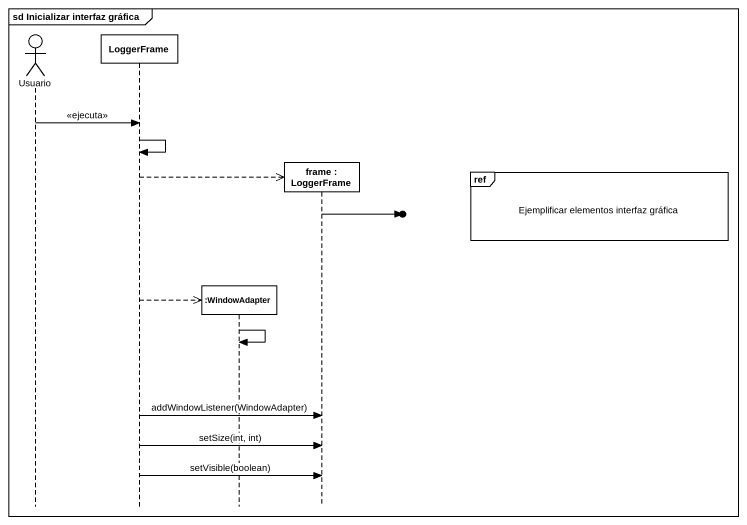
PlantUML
@startuml
mainframe sd Inicializar interfaz gráfica
hide footbox
actor Usuario
participant LoggerFrame
participant ":WindowAdapter" as WindowAdapter
participant "frame : LoggerFrame" as frame_

Usuario -> LoggerFrame : <<ejecuta>>
LoggerFrame -> LoggerFrame
ref over frame_ : Ejemplificar elementos interfaz gráfica
LoggerFrame -->> frame_ **
frame_ ->o]
LoggerFrame -->> WindowAdapter **
WindowAdapter -> WindowAdapter
LoggerFrame -> frame_ : addWindowListener(WindowAdapter)
LoggerFrame -> frame_ : setSize(int, int)
LoggerFrame -> frame_ : setVisible(boolean)
@enduml
